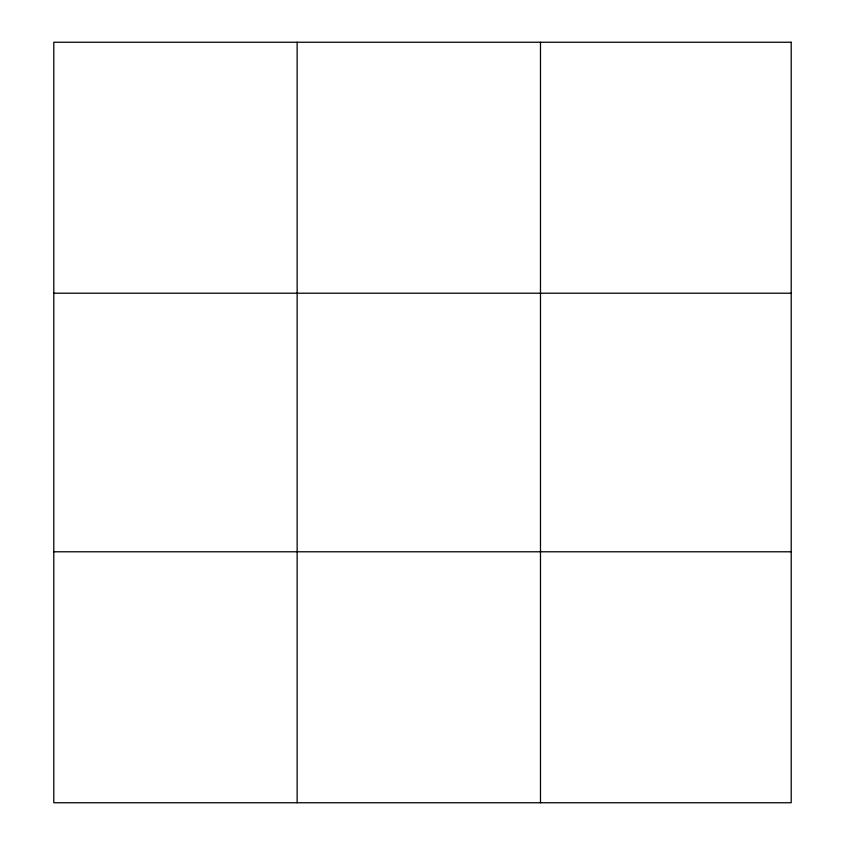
<?xml version="1.0" encoding="UTF-8"?>
<svg xmlns="http://www.w3.org/2000/svg" width="845" height="845" viewBox="0 0 845 845"><rect width="100%" height="100%" fill="white"/><g stroke="black" fill="none" stroke-linecap="round" stroke-linejoin="round"><path stroke-width="1.27" d="M297.144 802.75L297.144 42.25M540.483 802.75L540.483 42.25M53.795 293.215L791.205 293.215M53.795 551.785L791.205 551.785M791.205 42.25L791.205 802.75L53.795 802.75L53.795 42.25L791.205 42.25"/></g></svg>
